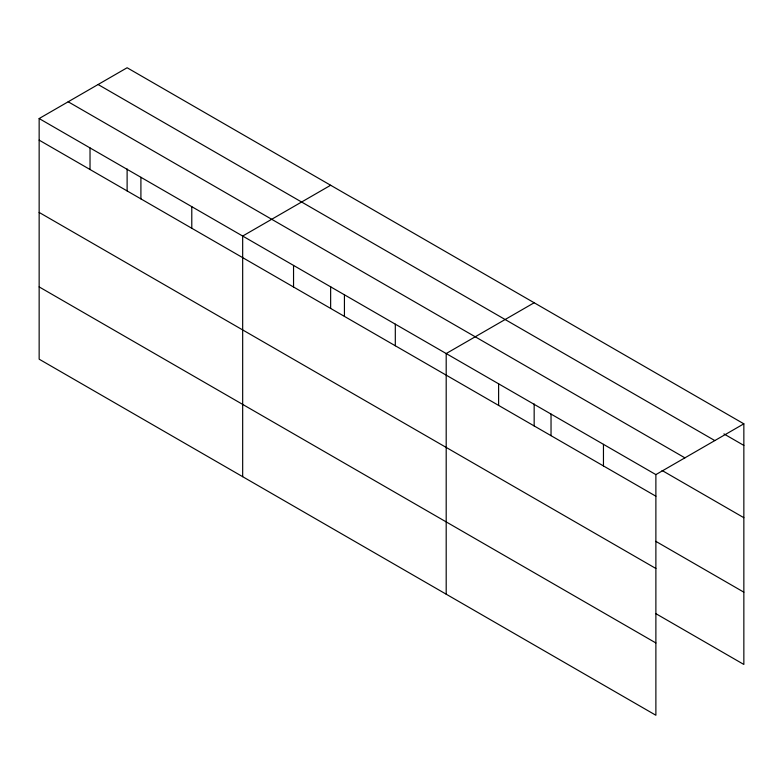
<?xml version="1.0" encoding="UTF-8"?>
<svg xmlns="http://www.w3.org/2000/svg" width="783" height="783" viewBox="0 0 783 783"><rect width="100%" height="100%" fill="white"/><g stroke="black" fill="none" stroke-linecap="round" stroke-linejoin="round"><path stroke-width="1.17" d="M655.88 568.487L655.88 474.606L39.15 118.546L39.15 359.182L655.88 715.251L655.88 568.487L39.15 212.428M655.782 613.608L743.85 664.454L743.85 423.818L127.12 67.749L39.15 118.546M330.641 185.258L242.671 236.045L242.671 476.681M534.163 302.757L446.193 353.544L446.193 594.189M655.88 474.606L743.85 423.818M723.932 433.909L743.85 445.419M98.09 84.515L714.82 440.575M68.18 101.78L684.91 457.849M662.075 470.485L743.85 517.7M39.15 140.137L655.88 496.207M655.782 541.327L743.85 592.173M39.15 286.901L655.88 642.96M603.458 444.343L603.458 465.944M551.036 414.08L551.036 435.671M534.163 403.959L534.163 425.942M498.614 383.807L498.614 405.408M395.307 324.172L395.307 345.773M344.432 294.799L344.432 316.391M330.641 286.461L330.641 308.433M293.547 265.417L293.547 287.018M191.786 206.673L191.786 228.264M140.911 177.291L140.911 198.892M127.12 168.962L127.12 190.935M90.025 147.918L90.025 169.519"/></g></svg>
